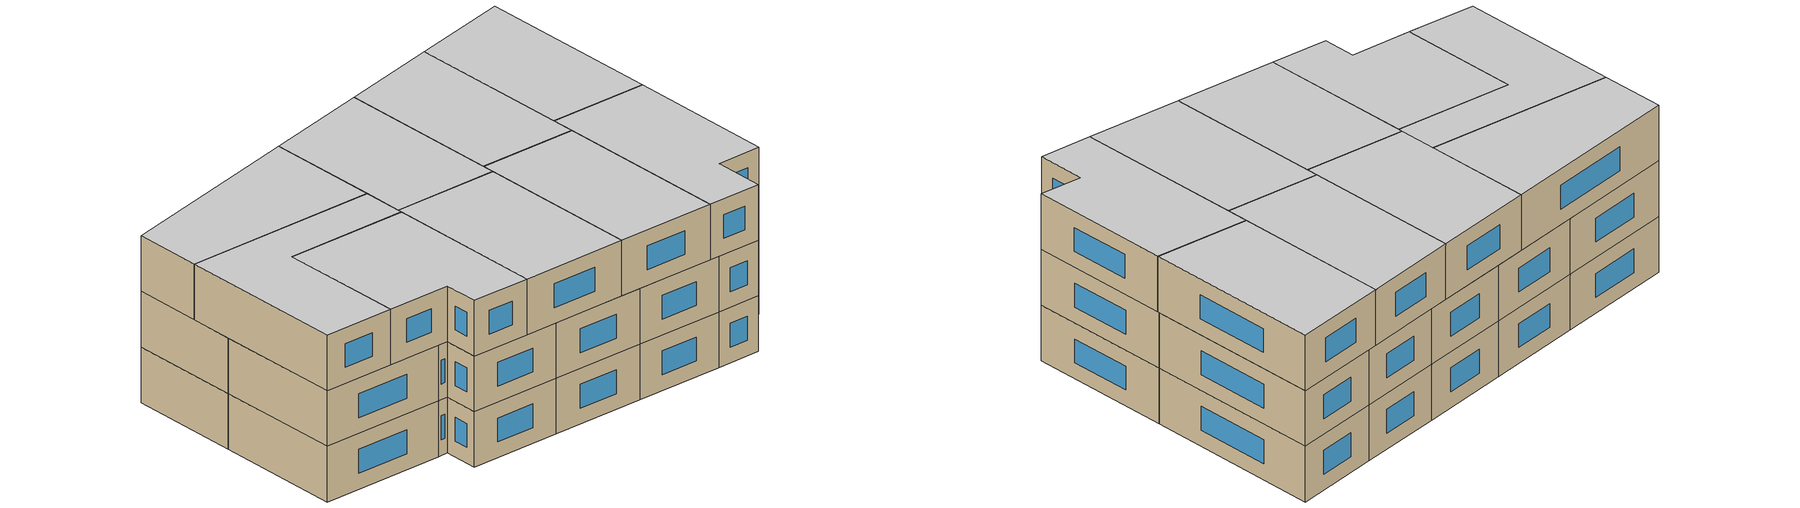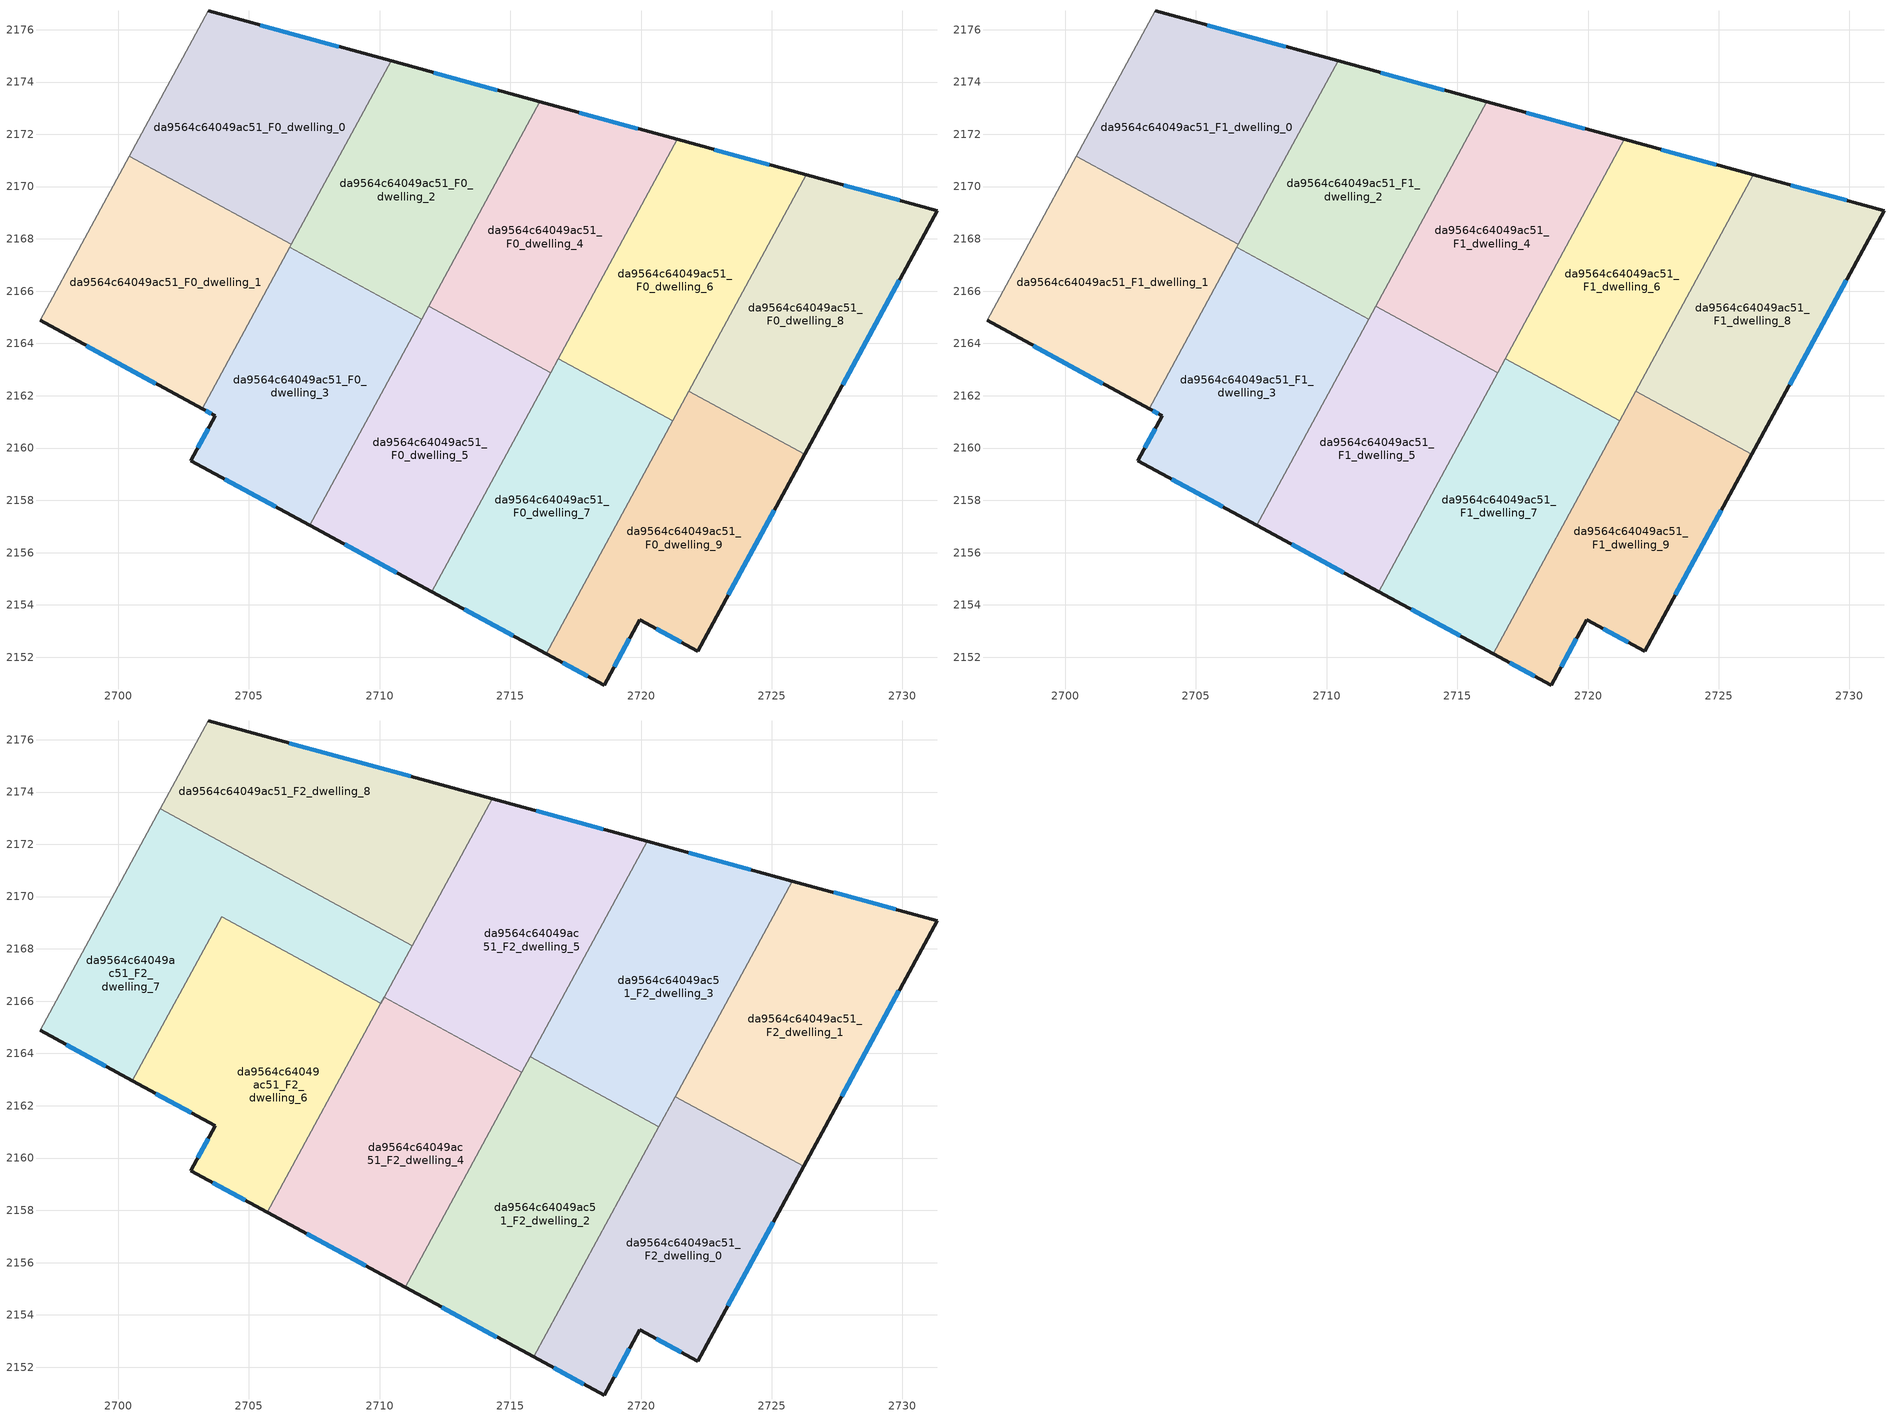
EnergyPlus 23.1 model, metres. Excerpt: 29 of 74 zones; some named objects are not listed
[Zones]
da9564c64049ac51_F0_dwelling_0
 floor ground (EU_floor_Construction): 2710.44,2174.81 2706.63,2167.79 2700.42,2171.16 2703.45,2176.72 z0
 wall outside (EU_wall_Construction): 2710.44,2174.81 2703.45,2176.72 z0:3
 wall to da9564c64049ac51_F0_dwelling_1 (EU_wall_Construction): 2700.42,2171.16 2706.63,2167.79 z0:3
 wall adiabatic (EU_wall_Construction): 2703.45,2176.72 2700.42,2171.16 z0:3
 wall to da9564c64049ac51_F0_dwelling_2 (EU_wall_Construction): 2706.63,2167.79 2710.44,2174.81 z0:3
 window (EU_Window_Construction): 2708.44,2175.35 2705.44,2176.18 z0.86:2.14
da9564c64049ac51_F0_dwelling_1
 floor ground (EU_floor_Construction): 2706.63,2167.79 2703.21,2161.5 2697.01,2164.88 2700.42,2171.16 z0
 wall outside (EU_wall_Construction): 2697.01,2164.88 2703.21,2161.5 z0:3
 wall adiabatic (EU_wall_Construction): 2700.42,2171.16 2697.01,2164.88 z0:3
 wall to da9564c64049ac51_F0_dwelling_3 (EU_wall_Construction): 2703.21,2161.5 2706.56,2167.68 z0:3
 wall to da9564c64049ac51_F0_dwelling_2 (EU_wall_Construction): 2706.57,2167.68 2706.63,2167.79 z0:3
 window (EU_Window_Construction): 2698.78,2163.91 2701.44,2162.47 z0.86:2.14
da9564c64049ac51_F0_dwelling_2
 floor ground (EU_floor_Construction): 2716.13,2173.24 2711.62,2164.93 2706.57,2167.68 2710.44,2174.81 z0
 wall outside (EU_wall_Construction): 2716.13,2173.24 2710.44,2174.81 z0:3
 wall to da9564c64049ac51_F0_dwelling_3 (EU_wall_Construction): 2706.57,2167.68 2711.62,2164.93 z0:3
 wall to da9564c64049ac51_F0_dwelling_4 (EU_wall_Construction): 2711.88,2165.42 2716.13,2173.24 z0:3
 wall to da9564c64049ac51_F0_dwelling_5 (EU_wall_Construction): 2711.62,2164.93 2711.88,2165.42 z0:3
 window (EU_Window_Construction): 2714.5,2173.69 2712.06,2174.36 z0.86:2.14
da9564c64049ac51_F0_dwelling_3
 floor ground (EU_floor_Construction): 2711.62,2164.93 2707.33,2157.04 2702.77,2159.52 2703.71,2161.24 2703.21,2161.5 2706.57,2167.68 z0
 wall outside (EU_wall_Construction): 2703.21,2161.5 2703.71,2161.24 2702.77,2159.52 2707.33,2157.04 z0:3
 wall to da9564c64049ac51_F0_dwelling_5 (EU_wall_Construction): 2707.33,2157.04 2711.62,2164.93 z0:3
 window (EU_Window_Construction): 2704.08,2158.81 2706.03,2157.75 / 2703.44,2160.74 2703.04,2160.01 / 2703.35,2161.43 2703.56,2161.31 z0.86:2.14
da9564c64049ac51_F0_dwelling_4
 floor ground (EU_floor_Construction): 2721.38,2171.8 2716.54,2162.88 2711.88,2165.42 2716.13,2173.24 z0
 wall outside (EU_wall_Construction): 2721.38,2171.8 2716.13,2173.24 z0:3
 wall to da9564c64049ac51_F0_dwelling_5 (EU_wall_Construction): 2711.88,2165.42 2716.54,2162.88 z0:3
 wall to da9564c64049ac51_F0_dwelling_6 (EU_wall_Construction): 2716.82,2163.41 2721.38,2171.8 z0:3
 wall to da9564c64049ac51_F0_dwelling_7 (EU_wall_Construction): 2716.54,2162.89 2716.82,2163.41 z0:3
 window (EU_Window_Construction): 2719.88,2172.22 2717.63,2172.83 z0.86:2.14
da9564c64049ac51_F0_dwelling_5
 floor ground (EU_floor_Construction): 2716.54,2162.88 2711.99,2154.51 2707.33,2157.04 2711.88,2165.42 z0
 wall outside (EU_wall_Construction): 2707.33,2157.04 2711.99,2154.51 z0:3
 wall to da9564c64049ac51_F0_dwelling_7 (EU_wall_Construction): 2711.99,2154.51 2716.54,2162.88 z0:3
 window (EU_Window_Construction): 2708.66,2156.32 2710.66,2155.23 z0.86:2.14
da9564c64049ac51_F0_dwelling_6
 floor ground (EU_floor_Construction): 2726.32,2170.45 2721.21,2161.03 2716.82,2163.41 2721.38,2171.8 z0
 wall outside (EU_wall_Construction): 2726.32,2170.45 2721.38,2171.8 z0:3
 wall to da9564c64049ac51_F0_dwelling_7 (EU_wall_Construction): 2716.82,2163.41 2721.21,2161.03 z0:3
 wall to da9564c64049ac51_F0_dwelling_8 (EU_wall_Construction): 2721.83,2162.18 2726.32,2170.45 z0:3
 wall to da9564c64049ac51_F0_dwelling_9 (EU_wall_Construction): 2721.21,2161.03 2721.83,2162.18 z0:3
 window (EU_Window_Construction): 2724.91,2170.84 2722.79,2171.42 z0.86:2.14
da9564c64049ac51_F0_dwelling_7
 floor ground (EU_floor_Construction): 2721.21,2161.03 2716.37,2152.13 2711.99,2154.51 2716.82,2163.41 z0
 wall outside (EU_wall_Construction): 2711.99,2154.51 2716.37,2152.13 z0:3
 wall to da9564c64049ac51_F0_dwelling_9 (EU_wall_Construction): 2716.37,2152.13 2721.21,2161.03 z0:3
 window (EU_Window_Construction): 2713.24,2153.83 2715.12,2152.81 z0.86:2.14
da9564c64049ac51_F0_dwelling_8
 floor ground (EU_floor_Construction): 2731.32,2169.08 2726.26,2159.77 2721.83,2162.18 2726.32,2170.45 z0
 wall outside (EU_wall_Construction): 2726.26,2159.77 2731.32,2169.08 2726.32,2170.45 z0:3
 wall to da9564c64049ac51_F0_dwelling_9 (EU_wall_Construction): 2721.83,2162.18 2726.26,2159.77 z0:3
 window (EU_Window_Construction): 2729.89,2169.47 2727.75,2170.06 / 2727.71,2162.43 2729.87,2166.42 z0.86:2.14
da9564c64049ac51_F0_dwelling_9
 floor ground (EU_floor_Construction): 2726.26,2159.77 2722.17,2152.23 2719.95,2153.42 2718.59,2150.93 2716.37,2152.13 2721.83,2162.18 z0
 wall outside (EU_wall_Construction): 2716.37,2152.13 2718.59,2150.93 2719.95,2153.42 2722.17,2152.23 2726.26,2159.77 z0:3
 window (EU_Window_Construction): 2723.34,2154.38 2725.09,2157.61 / 2720.58,2153.08 2721.53,2152.57 / 2718.97,2151.64 2719.56,2152.71 / 2717,2151.79 2717.95,2151.27 z0.86:2.14
da9564c64049ac51_F1_dwelling_0
 floor to da9564c64049ac51_F0_dwelling_0 (EU_floor_Construction): 2710.44,2174.81 2706.63,2167.79 2700.42,2171.16 2703.45,2176.72 z3
 wall outside (EU_wall_Construction): 2710.44,2174.81 2703.45,2176.72 z3:6
 wall to da9564c64049ac51_F1_dwelling_1 (EU_wall_Construction): 2700.42,2171.16 2706.63,2167.79 z3:6
 wall adiabatic (EU_wall_Construction): 2703.45,2176.72 2700.42,2171.16 z3:6
 wall to da9564c64049ac51_F1_dwelling_2 (EU_wall_Construction): 2706.63,2167.79 2710.44,2174.81 z3:6
 window (EU_Window_Construction): 2708.44,2175.35 2705.44,2176.18 z3.86:5.14
da9564c64049ac51_F1_dwelling_1
 floor to da9564c64049ac51_F0_dwelling_1 (EU_floor_Construction): 2706.63,2167.79 2703.21,2161.5 2697.01,2164.88 2700.42,2171.16 z3
 wall outside (EU_wall_Construction): 2697.01,2164.88 2703.21,2161.5 z3:6
 wall adiabatic (EU_wall_Construction): 2700.42,2171.16 2697.01,2164.88 z3:6
 wall to da9564c64049ac51_F1_dwelling_3 (EU_wall_Construction): 2703.21,2161.5 2706.56,2167.68 z3:6
 wall to da9564c64049ac51_F1_dwelling_2 (EU_wall_Construction): 2706.57,2167.68 2706.63,2167.79 z3:6
 window (EU_Window_Construction): 2698.78,2163.91 2701.44,2162.47 z3.86:5.14
 ceiling adiabatic (EU_roof_Construction): 2703.21,2161.5 2706.62,2167.79 2703.96,2169.24 2700.54,2162.96 z6
da9564c64049ac51_F1_dwelling_2
 floor to da9564c64049ac51_F0_dwelling_2 (EU_floor_Construction): 2716.13,2173.24 2711.62,2164.93 2706.57,2167.68 2710.44,2174.81 z3
 wall outside (EU_wall_Construction): 2716.13,2173.24 2710.44,2174.81 z3:6
 wall to da9564c64049ac51_F1_dwelling_3 (EU_wall_Construction): 2706.57,2167.68 2711.62,2164.93 z3:6
 wall to da9564c64049ac51_F1_dwelling_4 (EU_wall_Construction): 2711.88,2165.42 2716.13,2173.24 z3:6
 wall to da9564c64049ac51_F1_dwelling_5 (EU_wall_Construction): 2711.62,2164.93 2711.88,2165.42 z3:6
 window (EU_Window_Construction): 2714.5,2173.69 2712.06,2174.36 z3.86:5.14
 ceiling adiabatic (EU_roof_Construction): 2711.8,2165.26 2710.17,2166.14 2710.05,2165.92 2706.63,2167.79 2707.82,2169.98 2711.24,2168.12 2710.65,2167.03 2714.3,2173.75 2710.44,2174.81 2706.57,2167.68 2711.62,2164.93 z6
da9564c64049ac51_F1_dwelling_3
 floor to da9564c64049ac51_F0_dwelling_3 (EU_floor_Construction): 2711.62,2164.93 2707.33,2157.04 2702.77,2159.52 2703.71,2161.24 2703.21,2161.5 2706.57,2167.68 z3
 wall outside (EU_wall_Construction): 2703.21,2161.5 2703.71,2161.24 2702.77,2159.52 2707.33,2157.04 z3:6
 wall to da9564c64049ac51_F1_dwelling_5 (EU_wall_Construction): 2707.33,2157.04 2711.62,2164.93 z3:6
 window (EU_Window_Construction): 2704.08,2158.81 2706.03,2157.75 / 2703.44,2160.74 2703.04,2160.01 / 2703.35,2161.43 2703.56,2161.31 z3.86:5.14
 ceiling adiabatic (EU_roof_Construction): 2707.33,2157.04 2711.62,2164.93 2709.99,2165.81 2705.71,2157.92 z6
da9564c64049ac51_F1_dwelling_4
 floor to da9564c64049ac51_F0_dwelling_4 (EU_floor_Construction): 2721.38,2171.8 2716.54,2162.88 2711.88,2165.42 2716.13,2173.24 z3
 wall outside (EU_wall_Construction): 2721.38,2171.8 2716.13,2173.24 z3:6
 wall to da9564c64049ac51_F1_dwelling_5 (EU_wall_Construction): 2711.88,2165.42 2716.54,2162.88 z3:6
 wall to da9564c64049ac51_F1_dwelling_6 (EU_wall_Construction): 2716.82,2163.41 2721.38,2171.8 z3:6
 wall to da9564c64049ac51_F1_dwelling_7 (EU_wall_Construction): 2716.54,2162.89 2716.82,2163.41 z3:6
 window (EU_Window_Construction): 2719.88,2172.22 2717.63,2172.83 z3.86:5.14
 ceiling adiabatic (EU_roof_Construction): 2716.54,2162.88 2721.38,2171.8 2720.24,2172.12 2715.53,2163.43 z6
da9564c64049ac51_F1_dwelling_5
 floor to da9564c64049ac51_F0_dwelling_5 (EU_floor_Construction): 2716.54,2162.88 2711.99,2154.51 2707.33,2157.04 2711.88,2165.42 z3
 wall outside (EU_wall_Construction): 2707.33,2157.04 2711.99,2154.51 z3:6
 wall to da9564c64049ac51_F1_dwelling_7 (EU_wall_Construction): 2711.99,2154.51 2716.54,2162.88 z3:6
 window (EU_Window_Construction): 2708.66,2156.32 2710.66,2155.23 z3.86:5.14
da9564c64049ac51_F1_dwelling_6
 floor to da9564c64049ac51_F0_dwelling_6 (EU_floor_Construction): 2726.32,2170.45 2721.21,2161.03 2716.82,2163.41 2721.38,2171.8 z3
 wall outside (EU_wall_Construction): 2726.32,2170.45 2721.38,2171.8 z3:6
 wall to da9564c64049ac51_F1_dwelling_7 (EU_wall_Construction): 2716.82,2163.41 2721.21,2161.03 z3:6
 wall to da9564c64049ac51_F1_dwelling_8 (EU_wall_Construction): 2721.83,2162.18 2726.32,2170.45 z3:6
 wall to da9564c64049ac51_F1_dwelling_9 (EU_wall_Construction): 2721.21,2161.03 2721.83,2162.18 z3:6
 window (EU_Window_Construction): 2724.91,2170.84 2722.79,2171.42 z3.86:5.14
da9564c64049ac51_F1_dwelling_7
 floor to da9564c64049ac51_F0_dwelling_7 (EU_floor_Construction): 2721.21,2161.03 2716.37,2152.13 2711.99,2154.51 2716.82,2163.41 z3
 wall outside (EU_wall_Construction): 2711.99,2154.51 2716.37,2152.13 z3:6
 wall to da9564c64049ac51_F1_dwelling_9 (EU_wall_Construction): 2716.37,2152.13 2721.21,2161.03 z3:6
 window (EU_Window_Construction): 2713.24,2153.83 2715.12,2152.81 z3.86:5.14
da9564c64049ac51_F1_dwelling_8
 floor to da9564c64049ac51_F0_dwelling_8 (EU_floor_Construction): 2731.32,2169.08 2726.26,2159.77 2721.83,2162.18 2726.32,2170.45 z3
 wall outside (EU_wall_Construction): 2726.26,2159.77 2731.32,2169.08 2726.32,2170.45 z3:6
 wall to da9564c64049ac51_F1_dwelling_9 (EU_wall_Construction): 2721.83,2162.18 2726.26,2159.77 z3:6
 window (EU_Window_Construction): 2729.89,2169.47 2727.75,2170.06 / 2727.71,2162.43 2729.87,2166.42 z3.86:5.14
 ceiling adiabatic (EU_roof_Construction): 2726.26,2159.77 2731.32,2169.08 2726.32,2170.45 2721.83,2162.18 z6
da9564c64049ac51_F1_dwelling_9
 floor to da9564c64049ac51_F0_dwelling_9 (EU_floor_Construction): 2726.26,2159.77 2722.17,2152.23 2719.95,2153.42 2718.59,2150.93 2716.37,2152.13 2721.83,2162.18 z3
 wall outside (EU_wall_Construction): 2716.37,2152.13 2718.59,2150.93 2719.95,2153.42 2722.17,2152.23 2726.26,2159.77 z3:6
 window (EU_Window_Construction): 2723.34,2154.38 2725.09,2157.61 / 2720.58,2153.08 2721.53,2152.57 / 2718.97,2151.64 2719.56,2152.71 / 2717,2151.79 2717.95,2151.27 z3.86:5.14
da9564c64049ac51_F2_dwelling_0
 floor to da9564c64049ac51_F1_dwelling_9 (EU_floor_Construction): 2726.21,2159.68 2722.17,2152.23 2719.95,2153.42 2718.59,2150.93 2716.37,2152.13 2721.78,2162.09 z6
 floor to da9564c64049ac51_F1_dwelling_7 (EU_floor_Construction): 2721.21,2161.03 2716.37,2152.13 2715.9,2152.39 2720.73,2161.29 z6
 floor to da9564c64049ac51_F1_dwelling_6 (EU_floor_Construction): 2721.78,2162.09 2721.21,2161.03 2720.73,2161.29 2721.3,2162.35 z6
 wall outside (EU_wall_Construction): 2715.9,2152.39 2718.59,2150.93 2719.95,2153.42 2722.17,2152.23 2726.21,2159.68 z6:9
 wall to da9564c64049ac51_F2_dwelling_1 (EU_wall_Construction): 2726.21,2159.68 2721.3,2162.35 z6:9
 wall to da9564c64049ac51_F2_dwelling_2 (EU_wall_Construction): 2720.68,2161.2 2715.9,2152.39 z6:9
 wall to da9564c64049ac51_F2_dwelling_3 (EU_wall_Construction): 2721.3,2162.35 2720.68,2161.2 z6:9
 window (EU_Window_Construction): 2723.32,2154.36 2725.06,2157.55 / 2720.58,2153.08 2721.53,2152.57 / 2718.97,2151.64 2719.56,2152.71 / 2716.66,2151.97 2717.82,2151.35 z6.86:8.14
 ceiling to da9564c64049ac51_F3_dwelling_0 (EU_floor_Construction): 2722.17,2152.23 2726.21,2159.68 2721.3,2162.35 2715.9,2152.39 2718.59,2150.93 2719.95,2153.42 z9
da9564c64049ac51_F2_dwelling_1
 floor to da9564c64049ac51_F1_dwelling_9 (EU_floor_Construction): 2726.26,2159.77 2726.21,2159.68 2721.78,2162.09 2721.83,2162.18 z6
 floor to da9564c64049ac51_F1_dwelling_6 (EU_floor_Construction): 2726.32,2170.45 2721.78,2162.09 2721.3,2162.35 2725.78,2170.6 z6
 floor adiabatic (EU_floor_Construction): 2731.32,2169.08 2726.21,2159.68 2726.26,2159.77 2721.83,2162.18 2721.78,2162.09 2726.32,2170.45 z6
 wall outside (EU_wall_Construction): 2726.21,2159.68 2731.32,2169.08 2725.78,2170.6 z6:9
 wall to da9564c64049ac51_F2_dwelling_3 (EU_wall_Construction): 2725.78,2170.6 2721.3,2162.35 z6:9
 window (EU_Window_Construction): 2727.67,2162.36 2729.86,2166.39 / 2729.74,2169.51 2727.37,2170.16 z6.86:8.14
 ceiling to da9564c64049ac51_F3_dwelling_1 (EU_floor_Construction): 2726.21,2159.68 2731.32,2169.08 2725.78,2170.6 2721.3,2162.35 z9
da9564c64049ac51_F2_dwelling_2
 floor to da9564c64049ac51_F1_dwelling_7 (EU_floor_Construction): 2720.68,2161.21 2715.9,2152.39 2711.99,2154.51 2716.78,2163.33 z6
 floor to da9564c64049ac51_F1_dwelling_5 (EU_floor_Construction): 2716.54,2162.89 2711.99,2154.51 2710.98,2155.06 2715.53,2163.43 z6
 floor adiabatic (EU_floor_Construction): 2716.78,2163.33 2716.54,2162.89 2715.53,2163.43 2715.77,2163.88 z6
 wall outside (EU_wall_Construction): 2710.98,2155.06 2715.9,2152.39 z6:9
 wall to da9564c64049ac51_F2_dwelling_3 (EU_wall_Construction): 2720.68,2161.21 2715.77,2163.88 z6:9
 wall to da9564c64049ac51_F2_dwelling_4 (EU_wall_Construction): 2715.44,2163.28 2710.98,2155.06 z6:9
 wall to da9564c64049ac51_F2_dwelling_5 (EU_wall_Construction): 2715.77,2163.88 2715.44,2163.28 z6:9
 window (EU_Window_Construction): 2712.38,2154.3 2714.49,2153.15 z6.86:8.14
 ceiling to da9564c64049ac51_F3_dwelling_2 (EU_floor_Construction): 2715.9,2152.39 2720.68,2161.21 2715.77,2163.88 2710.98,2155.06 z9
da9564c64049ac51_F2_dwelling_3
 floor to da9564c64049ac51_F1_dwelling_6 (EU_floor_Construction): 2725.78,2170.6 2720.73,2161.29 2716.82,2163.41 2721.38,2171.8 z6
 floor adiabatic (EU_floor_Construction): 2721.38,2171.8 2716.82,2163.41 2716.78,2163.33 2715.77,2163.88 2720.24,2172.12 z6
 floor to da9564c64049ac51_F1_dwelling_7 (EU_floor_Construction): 2720.73,2161.29 2720.68,2161.21 2716.78,2163.33 2716.82,2163.41 z6
 wall outside (EU_wall_Construction): 2725.78,2170.6 2720.24,2172.12 z6:9
 wall to da9564c64049ac51_F2_dwelling_5 (EU_wall_Construction): 2720.24,2172.12 2715.77,2163.88 z6:9
 window (EU_Window_Construction): 2724.2,2171.03 2721.83,2171.68 z6.86:8.14
 ceiling to da9564c64049ac51_F3_dwelling_3 (EU_floor_Construction): 2720.68,2161.21 2725.78,2170.6 2720.24,2172.12 2715.77,2163.88 z9
da9564c64049ac51_F2_dwelling_4
 floor to da9564c64049ac51_F1_dwelling_5 (EU_floor_Construction): 2715.44,2163.28 2710.98,2155.06 2707.33,2157.04 2711.8,2165.26 z6
 floor adiabatic (EU_floor_Construction): 2711.8,2165.26 2707.33,2157.04 2705.71,2157.92 2710.17,2166.14 z6
 wall outside (EU_wall_Construction): 2705.71,2157.92 2710.98,2155.06 z6:9
 wall to da9564c64049ac51_F2_dwelling_5 (EU_wall_Construction): 2715.44,2163.28 2710.17,2166.14 z6:9
 wall to da9564c64049ac51_F2_dwelling_6 (EU_wall_Construction): 2710.05,2165.92 2705.71,2157.92 z6:9
 wall to da9564c64049ac51_F2_dwelling_7 (EU_wall_Construction): 2710.17,2166.14 2710.05,2165.92 z6:9
 window (EU_Window_Construction): 2707.21,2157.11 2709.47,2155.88 z6.86:8.14
 ceiling to da9564c64049ac51_F3_dwelling_4 (EU_floor_Construction): 2710.98,2155.06 2715.44,2163.28 2710.17,2166.14 2705.71,2157.92 z9
da9564c64049ac51_F2_dwelling_5
 floor to da9564c64049ac51_F1_dwelling_4 (EU_floor_Construction): 2720.24,2172.12 2715.53,2163.43 2711.88,2165.42 2716.13,2173.24 z6
 floor to da9564c64049ac51_F1_dwelling_2 (EU_floor_Construction): 2716.13,2173.24 2711.8,2165.26 2710.17,2166.14 2714.3,2173.75 z6
 floor to da9564c64049ac51_F1_dwelling_5 (EU_floor_Construction): 2715.53,2163.43 2715.44,2163.28 2711.8,2165.26 2711.88,2165.42 z6
 wall outside (EU_wall_Construction): 2720.24,2172.12 2714.3,2173.75 z6:9
 wall to da9564c64049ac51_F2_dwelling_8 (EU_wall_Construction): 2714.3,2173.75 2711.24,2168.12 z6:9
 wall to da9564c64049ac51_F2_dwelling_7 (EU_wall_Construction): 2711.24,2168.12 2710.17,2166.14 z6:9
 window (EU_Window_Construction): 2718.55,2172.58 2716,2173.28 z6.86:8.14
 ceiling to da9564c64049ac51_F3_dwelling_5 (EU_floor_Construction): 2715.44,2163.28 2720.24,2172.12 2714.3,2173.75 2710.17,2166.14 z9
da9564c64049ac51_F2_dwelling_6
 floor to da9564c64049ac51_F1_dwelling_3 (EU_floor_Construction): 2709.99,2165.81 2705.71,2157.92 2702.77,2159.52 2703.71,2161.24 2703.21,2161.5 2706.57,2167.68 z6
 floor adiabatic (EU_floor_Construction): 2710.05,2165.92 2709.99,2165.81 2706.57,2167.68 2703.21,2161.5 2700.54,2162.96 2703.96,2169.24 z6
 wall outside (EU_wall_Construction): 2700.54,2162.96 2703.71,2161.24 2702.77,2159.52 2705.71,2157.92 z6:9
 wall to da9564c64049ac51_F2_dwelling_7 (EU_wall_Construction): 2710.05,2165.92 2703.96,2169.24 2700.54,2162.96 z6:9
 window (EU_Window_Construction): 2703.44,2160.74 2703.04,2160.01 / 2701.45,2162.46 2702.8,2161.73 / 2703.61,2159.06 2704.87,2158.38 z6.86:8.14
 ceiling to da9564c64049ac51_F3_dwelling_6 (EU_floor_Construction): 2705.71,2157.92 2710.05,2165.92 2703.96,2169.24 2700.54,2162.96 2703.71,2161.24 2702.77,2159.52 z9
da9564c64049ac51_F2_dwelling_7
 floor to da9564c64049ac51_F1_dwelling_1 (EU_floor_Construction): 2703.96,2169.24 2700.54,2162.96 2697.01,2164.88 2700.43,2171.16 2706.62,2167.79 z6
 floor to da9564c64049ac51_F1_dwelling_0 (EU_floor_Construction): 2707.82,2169.98 2706.63,2167.79 2700.43,2171.16 2701.61,2173.35 z6
 floor to da9564c64049ac51_F1_dwelling_2 (EU_floor_Construction): 2711.24,2168.12 2710.05,2165.92 2706.63,2167.79 2707.82,2169.98 z6
 wall outside (EU_wall_Construction): 2697.01,2164.88 2700.54,2162.96 z6:9
 wall adiabatic (EU_wall_Construction): 2701.61,2173.35 2697.01,2164.88 z6:9
 wall to da9564c64049ac51_F2_dwelling_8 (EU_wall_Construction): 2711.24,2168.12 2701.61,2173.35 z6:9
 window (EU_Window_Construction): 2698.02,2164.33 2699.53,2163.5 z6.86:8.14
 ceiling to da9564c64049ac51_F3_dwelling_7 (EU_floor_Construction): 2710.05,2165.92 2711.24,2168.12 2701.61,2173.35 2697.01,2164.88 2700.54,2162.96 2703.96,2169.24 z9
da9564c64049ac51_F2_dwelling_8
 floor to da9564c64049ac51_F1_dwelling_0 (EU_floor_Construction): 2710.44,2174.81 2707.82,2169.98 2701.61,2173.35 2703.45,2176.72 z6
 floor adiabatic (EU_floor_Construction): 2714.3,2173.75 2711.24,2168.12 2707.82,2169.98 2710.44,2174.81 z6
 wall outside (EU_wall_Construction): 2714.3,2173.75 2703.45,2176.72 z6:9
 wall adiabatic (EU_wall_Construction): 2703.45,2176.72 2701.61,2173.35 z6:9
 window (EU_Window_Construction): 2711.2,2174.6 2706.55,2175.87 z6.86:8.14
 ceiling to da9564c64049ac51_F3_dwelling_8 (EU_floor_Construction): 2711.24,2168.12 2714.3,2173.75 2703.45,2176.72 2701.61,2173.35 z9
[Building]
EU S2 Campaign: North Axis=0; Terrain=City; Solar Distribution=FullExterior
[Site:Location]
Helsinki-Vantaa.AP: Latitude=60.317; Longitude=24.963; Time Zone=2; Elevation=54.6
[SizingPeriod:WeatherFileDays]
AnnualSizingPeriod: Begin Month=1; Begin Day of Month=1; End Month=12; End Day of Month=31; Day of Week for Start Day=Monday; Use Weather File Daylight Saving Period=No; Use Weather File Rain and Snow Indicators=No
[MATERIAL]
EU_InternalMass_Material: Roughness=MediumRough; Thickness=0.1; Conductivity=1; Density=1800; Specific Heat=900; Thermal Absorptance=0.9; Solar Absorptance=0.7; Visible Absorptance=0.7
[MATERIAL:NOMASS] Roughness=MediumRough; Thermal Absorptance=0.9; Solar Absorptance=0.7; Visible Absorptance=0.7
Name | Thermal Resistance
EU_wall_NoMass | 5.91765
EU_roof_NoMass | 11.1778
EU_floor_NoMass | 6.2875
[WINDOWMATERIAL:SIMPLEGLAZINGSYSTEM]
EU_Window_SimpleGlazing: UFactor=0.994035; Solar Heat Gain Coefficient=0.7; Visible Transmittance=0.7
[CONSTRUCTION]
EU_wall_Construction: EU_wall_NoMass
EU_roof_Construction: EU_roof_NoMass
EU_floor_Construction: EU_floor_NoMass
EU_Window_Construction: EU_Window_SimpleGlazing
EU_InternalMass_Construction: EU_InternalMass_Material
[ZONE] Type=1; Multiplier=1; Ceiling Height=autocalculate; Floor Area=autocalculate; Part of Total Floor Area=Yes
Name | Volume
da9564c64049ac51_F0_dwelling_0; da9564c64049ac51_F1_dwelling_0 | 151.527
da9564c64049ac51_F2_dwelling_0 | 168.376
da9564c64049ac51_F0_dwelling_1; da9564c64049ac51_F1_dwelling_1; da9564c64049ac51_F0_dwelling_9; da9564c64049ac51_F1_dwelling_9 | 151.536
da9564c64049ac51_F2_dwelling_1 | 168.388
da9564c64049ac51_F0_dwelling_2; da9564c64049ac51_F1_dwelling_2 | 151.521
da9564c64049ac51_F2_dwelling_2 | 168.371
da9564c64049ac51_F0_dwelling_3; da9564c64049ac51_F1_dwelling_3; da9564c64049ac51_F0_dwelling_5; da9564c64049ac51_F1_dwelling_5 | 151.54
da9564c64049ac51_F2_dwelling_3; da9564c64049ac51_F2_dwelling_4 | 168.379
da9564c64049ac51_F0_dwelling_4; da9564c64049ac51_F1_dwelling_4 | 151.539
da9564c64049ac51_F2_dwelling_5 | 168.349
da9564c64049ac51_F0_dwelling_6; da9564c64049ac51_F1_dwelling_6 | 151.534
da9564c64049ac51_F2_dwelling_6 | 168.369
da9564c64049ac51_F0_dwelling_7; da9564c64049ac51_F1_dwelling_7 | 151.522
da9564c64049ac51_F2_dwelling_7 | 168.373
da9564c64049ac51_F0_dwelling_8; da9564c64049ac51_F1_dwelling_8 | 151.533
da9564c64049ac51_F2_dwelling_8 | 168.359
[INTERNALMASS] Construction=EU_InternalMass_Construction
Name | Zone or ZoneList | Surface Area
da9564c64049ac51_F0_dwelling_0_EU_InternalMass | da9564c64049ac51_F0_dwelling_0 | 50.5091
da9564c64049ac51_F0_dwelling_1_EU_InternalMass | da9564c64049ac51_F0_dwelling_1 | 50.5122
da9564c64049ac51_F0_dwelling_2_EU_InternalMass | da9564c64049ac51_F0_dwelling_2 | 50.5069
da9564c64049ac51_F0_dwelling_3_EU_InternalMass | da9564c64049ac51_F0_dwelling_3 | 50.5136
da9564c64049ac51_F0_dwelling_4_EU_InternalMass | da9564c64049ac51_F0_dwelling_4 | 50.5126
da9564c64049ac51_F0_dwelling_5_EU_InternalMass | da9564c64049ac51_F0_dwelling_5 | 50.5133
da9564c64049ac51_F0_dwelling_6_EU_InternalMass | da9564c64049ac51_F0_dwelling_6 | 50.5115
da9564c64049ac51_F0_dwelling_7_EU_InternalMass | da9564c64049ac51_F0_dwelling_7 | 50.507
da9564c64049ac51_F0_dwelling_8_EU_InternalMass | da9564c64049ac51_F0_dwelling_8 | 50.5108
da9564c64049ac51_F0_dwelling_9_EU_InternalMass | da9564c64049ac51_F0_dwelling_9 | 50.5119
da9564c64049ac51_F1_dwelling_0_EU_InternalMass | da9564c64049ac51_F1_dwelling_0 | 50.5091
da9564c64049ac51_F1_dwelling_1_EU_InternalMass | da9564c64049ac51_F1_dwelling_1 | 50.5122
da9564c64049ac51_F1_dwelling_2_EU_InternalMass | da9564c64049ac51_F1_dwelling_2 | 50.5069
da9564c64049ac51_F1_dwelling_3_EU_InternalMass | da9564c64049ac51_F1_dwelling_3 | 50.5136
da9564c64049ac51_F1_dwelling_4_EU_InternalMass | da9564c64049ac51_F1_dwelling_4 | 50.5126
da9564c64049ac51_F1_dwelling_5_EU_InternalMass | da9564c64049ac51_F1_dwelling_5 | 50.5133
da9564c64049ac51_F1_dwelling_6_EU_InternalMass | da9564c64049ac51_F1_dwelling_6 | 50.5115
da9564c64049ac51_F1_dwelling_7_EU_InternalMass | da9564c64049ac51_F1_dwelling_7 | 50.507
da9564c64049ac51_F1_dwelling_8_EU_InternalMass | da9564c64049ac51_F1_dwelling_8 | 50.5108
da9564c64049ac51_F1_dwelling_9_EU_InternalMass | da9564c64049ac51_F1_dwelling_9 | 50.5119
da9564c64049ac51_F2_dwelling_0_EU_InternalMass | da9564c64049ac51_F2_dwelling_0 | 56.1253
da9564c64049ac51_F2_dwelling_1_EU_InternalMass | da9564c64049ac51_F2_dwelling_1 | 56.1305
da9564c64049ac51_F2_dwelling_2_EU_InternalMass | da9564c64049ac51_F2_dwelling_2 | 56.124
da9564c64049ac51_F2_dwelling_3_EU_InternalMass | da9564c64049ac51_F2_dwelling_3 | 56.1247
da9564c64049ac51_F2_dwelling_4_EU_InternalMass | da9564c64049ac51_F2_dwelling_4 | 56.1266
da9564c64049ac51_F2_dwelling_5_EU_InternalMass | da9564c64049ac51_F2_dwelling_5 | 56.1179
da9564c64049ac51_F2_dwelling_6_EU_InternalMass | da9564c64049ac51_F2_dwelling_6 | 56.1232
da9564c64049ac51_F2_dwelling_7_EU_InternalMass | da9564c64049ac51_F2_dwelling_7 | 56.1242
da9564c64049ac51_F2_dwelling_8_EU_InternalMass | da9564c64049ac51_F2_dwelling_8 | 56.1204
[OTHEREQUIPMENT] Fuel Type=Electricity; Design Level Calculation Method=Watts/Area; Power per Zone Floor Area=1; Fraction Latent=0; Fraction Radiant=0; Fraction Lost=0; Carbon Dioxide Generation Rate=0; EndUse Subcategory=EU_Step8_InternalGains
Name | Zone or ZoneList or Space or SpaceList | Schedule
EU_Step8_InternalGain_da9564c64049ac51_F0_dwelling_0_f000 | da9564c64049ac51_F0_dwelling_0 | EU_Step8_GainSchedule_da9564c64049ac51_F0_dwelling_0_f000
EU_Step8_InternalGain_da9564c64049ac51_F0_dwelling_1_f000 | da9564c64049ac51_F0_dwelling_1 | EU_Step8_GainSchedule_da9564c64049ac51_F0_dwelling_1_f000
EU_Step8_InternalGain_da9564c64049ac51_F0_dwelling_2_f000 | da9564c64049ac51_F0_dwelling_2 | EU_Step8_GainSchedule_da9564c64049ac51_F0_dwelling_2_f000
EU_Step8_InternalGain_da9564c64049ac51_F0_dwelling_3_f000 | da9564c64049ac51_F0_dwelling_3 | EU_Step8_GainSchedule_da9564c64049ac51_F0_dwelling_3_f000
EU_Step8_InternalGain_da9564c64049ac51_F0_dwelling_4_f000 | da9564c64049ac51_F0_dwelling_4 | EU_Step8_GainSchedule_da9564c64049ac51_F0_dwelling_4_f000
EU_Step8_InternalGain_da9564c64049ac51_F0_dwelling_5_f000 | da9564c64049ac51_F0_dwelling_5 | EU_Step8_GainSchedule_da9564c64049ac51_F0_dwelling_5_f000
EU_Step8_InternalGain_da9564c64049ac51_F0_dwelling_6_f000 | da9564c64049ac51_F0_dwelling_6 | EU_Step8_GainSchedule_da9564c64049ac51_F0_dwelling_6_f000
EU_Step8_InternalGain_da9564c64049ac51_F0_dwelling_7_f000 | da9564c64049ac51_F0_dwelling_7 | EU_Step8_GainSchedule_da9564c64049ac51_F0_dwelling_7_f000
EU_Step8_InternalGain_da9564c64049ac51_F0_dwelling_8_f000 | da9564c64049ac51_F0_dwelling_8 | EU_Step8_GainSchedule_da9564c64049ac51_F0_dwelling_8_f000
EU_Step8_InternalGain_da9564c64049ac51_F0_dwelling_9_f000 | da9564c64049ac51_F0_dwelling_9 | EU_Step8_GainSchedule_da9564c64049ac51_F0_dwelling_9_f000
EU_Step8_InternalGain_da9564c64049ac51_F1_dwelling_0_f000 | da9564c64049ac51_F1_dwelling_0 | EU_Step8_GainSchedule_da9564c64049ac51_F1_dwelling_0_f000
EU_Step8_InternalGain_da9564c64049ac51_F1_dwelling_1_f000 | da9564c64049ac51_F1_dwelling_1 | EU_Step8_GainSchedule_da9564c64049ac51_F1_dwelling_1_f000
EU_Step8_InternalGain_da9564c64049ac51_F1_dwelling_2_f000 | da9564c64049ac51_F1_dwelling_2 | EU_Step8_GainSchedule_da9564c64049ac51_F1_dwelling_2_f000
EU_Step8_InternalGain_da9564c64049ac51_F1_dwelling_3_f000 | da9564c64049ac51_F1_dwelling_3 | EU_Step8_GainSchedule_da9564c64049ac51_F1_dwelling_3_f000
EU_Step8_InternalGain_da9564c64049ac51_F1_dwelling_4_f000 | da9564c64049ac51_F1_dwelling_4 | EU_Step8_GainSchedule_da9564c64049ac51_F1_dwelling_4_f000
EU_Step8_InternalGain_da9564c64049ac51_F1_dwelling_5_f000 | da9564c64049ac51_F1_dwelling_5 | EU_Step8_GainSchedule_da9564c64049ac51_F1_dwelling_5_f000
EU_Step8_InternalGain_da9564c64049ac51_F1_dwelling_6_f000 | da9564c64049ac51_F1_dwelling_6 | EU_Step8_GainSchedule_da9564c64049ac51_F1_dwelling_6_f000
EU_Step8_InternalGain_da9564c64049ac51_F1_dwelling_7_f000 | da9564c64049ac51_F1_dwelling_7 | EU_Step8_GainSchedule_da9564c64049ac51_F1_dwelling_7_f000
EU_Step8_InternalGain_da9564c64049ac51_F1_dwelling_8_f000 | da9564c64049ac51_F1_dwelling_8 | EU_Step8_GainSchedule_da9564c64049ac51_F1_dwelling_8_f000
EU_Step8_InternalGain_da9564c64049ac51_F1_dwelling_9_f000 | da9564c64049ac51_F1_dwelling_9 | EU_Step8_GainSchedule_da9564c64049ac51_F1_dwelling_9_f000
EU_Step8_InternalGain_da9564c64049ac51_F2_dwelling_0_f000 | da9564c64049ac51_F2_dwelling_0 | EU_Step8_GainSchedule_da9564c64049ac51_F2_dwelling_0_f000
EU_Step8_InternalGain_da9564c64049ac51_F2_dwelling_1_f000 | da9564c64049ac51_F2_dwelling_1 | EU_Step8_GainSchedule_da9564c64049ac51_F2_dwelling_1_f000
EU_Step8_InternalGain_da9564c64049ac51_F2_dwelling_2_f000 | da9564c64049ac51_F2_dwelling_2 | EU_Step8_GainSchedule_da9564c64049ac51_F2_dwelling_2_f000
EU_Step8_InternalGain_da9564c64049ac51_F2_dwelling_3_f000 | da9564c64049ac51_F2_dwelling_3 | EU_Step8_GainSchedule_da9564c64049ac51_F2_dwelling_3_f000
EU_Step8_InternalGain_da9564c64049ac51_F2_dwelling_4_f000 | da9564c64049ac51_F2_dwelling_4 | EU_Step8_GainSchedule_da9564c64049ac51_F2_dwelling_4_f000
EU_Step8_InternalGain_da9564c64049ac51_F2_dwelling_5_f000 | da9564c64049ac51_F2_dwelling_5 | EU_Step8_GainSchedule_da9564c64049ac51_F2_dwelling_5_f000
EU_Step8_InternalGain_da9564c64049ac51_F2_dwelling_6_f000 | da9564c64049ac51_F2_dwelling_6 | EU_Step8_GainSchedule_da9564c64049ac51_F2_dwelling_6_f000
EU_Step8_InternalGain_da9564c64049ac51_F2_dwelling_7_f000 | da9564c64049ac51_F2_dwelling_7 | EU_Step8_GainSchedule_da9564c64049ac51_F2_dwelling_7_f000
EU_Step8_InternalGain_da9564c64049ac51_F2_dwelling_8_f000 | da9564c64049ac51_F2_dwelling_8 | EU_Step8_GainSchedule_da9564c64049ac51_F2_dwelling_8_f000
[ZONEVENTILATION:DESIGNFLOWRATE] Schedule=EU_AlwaysOn; Design Flow Rate Calculation Method=AirChanges/Hour; Air Changes per Hour=0.596421; Ventilation Type=Natural; Fan Pressure Rise=0; Fan Total Efficiency=1; Constant Term Coefficient=1; Temperature Term Coefficient=0; Velocity Term Coefficient=0; Velocity Squared Term Coefficient=0; Minimum Indoor Temperature=-100; Maximum Indoor Temperature=100; Delta Temperature=-100; Minimum Outdoor Temperature=-100; Maximum Outdoor Temperature=100; Maximum Wind Speed=40
Name | Zone or ZoneList or Space or SpaceList
EU_ConstantAir_da9564c64049ac51_F0_dwelling_0 | da9564c64049ac51_F0_dwelling_0
EU_ConstantAir_da9564c64049ac51_F0_dwelling_1 | da9564c64049ac51_F0_dwelling_1
EU_ConstantAir_da9564c64049ac51_F0_dwelling_2 | da9564c64049ac51_F0_dwelling_2
EU_ConstantAir_da9564c64049ac51_F0_dwelling_3 | da9564c64049ac51_F0_dwelling_3
EU_ConstantAir_da9564c64049ac51_F0_dwelling_4 | da9564c64049ac51_F0_dwelling_4
EU_ConstantAir_da9564c64049ac51_F0_dwelling_5 | da9564c64049ac51_F0_dwelling_5
EU_ConstantAir_da9564c64049ac51_F0_dwelling_6 | da9564c64049ac51_F0_dwelling_6
EU_ConstantAir_da9564c64049ac51_F0_dwelling_7 | da9564c64049ac51_F0_dwelling_7
EU_ConstantAir_da9564c64049ac51_F0_dwelling_8 | da9564c64049ac51_F0_dwelling_8
EU_ConstantAir_da9564c64049ac51_F0_dwelling_9 | da9564c64049ac51_F0_dwelling_9
EU_ConstantAir_da9564c64049ac51_F1_dwelling_0 | da9564c64049ac51_F1_dwelling_0
EU_ConstantAir_da9564c64049ac51_F1_dwelling_1 | da9564c64049ac51_F1_dwelling_1
EU_ConstantAir_da9564c64049ac51_F1_dwelling_2 | da9564c64049ac51_F1_dwelling_2
EU_ConstantAir_da9564c64049ac51_F1_dwelling_3 | da9564c64049ac51_F1_dwelling_3
EU_ConstantAir_da9564c64049ac51_F1_dwelling_4 | da9564c64049ac51_F1_dwelling_4
EU_ConstantAir_da9564c64049ac51_F1_dwelling_5 | da9564c64049ac51_F1_dwelling_5
EU_ConstantAir_da9564c64049ac51_F1_dwelling_6 | da9564c64049ac51_F1_dwelling_6
EU_ConstantAir_da9564c64049ac51_F1_dwelling_7 | da9564c64049ac51_F1_dwelling_7
EU_ConstantAir_da9564c64049ac51_F1_dwelling_8 | da9564c64049ac51_F1_dwelling_8
EU_ConstantAir_da9564c64049ac51_F1_dwelling_9 | da9564c64049ac51_F1_dwelling_9
EU_ConstantAir_da9564c64049ac51_F2_dwelling_0 | da9564c64049ac51_F2_dwelling_0
EU_ConstantAir_da9564c64049ac51_F2_dwelling_1 | da9564c64049ac51_F2_dwelling_1
EU_ConstantAir_da9564c64049ac51_F2_dwelling_2 | da9564c64049ac51_F2_dwelling_2
EU_ConstantAir_da9564c64049ac51_F2_dwelling_3 | da9564c64049ac51_F2_dwelling_3
EU_ConstantAir_da9564c64049ac51_F2_dwelling_4 | da9564c64049ac51_F2_dwelling_4
EU_ConstantAir_da9564c64049ac51_F2_dwelling_5 | da9564c64049ac51_F2_dwelling_5
EU_ConstantAir_da9564c64049ac51_F2_dwelling_6 | da9564c64049ac51_F2_dwelling_6
EU_ConstantAir_da9564c64049ac51_F2_dwelling_7 | da9564c64049ac51_F2_dwelling_7
EU_ConstantAir_da9564c64049ac51_F2_dwelling_8 | da9564c64049ac51_F2_dwelling_8
[HVACTEMPLATE:THERMOSTAT] Constant Heating Setpoint=20; Constant Cooling Setpoint=50
EU_HeatOnly_da9564c64049ac51_F0_dwelling_0; EU_HeatOnly_da9564c64049ac51_F0_dwelling_1; EU_HeatOnly_da9564c64049ac51_F0_dwelling_2; EU_HeatOnly_da9564c64049ac51_F0_dwelling_3; EU_HeatOnly_da9564c64049ac51_F0_dwelling_4; EU_HeatOnly_da9564c64049ac51_F0_dwelling_5; EU_HeatOnly_da9564c64049ac51_F0_dwelling_6; EU_HeatOnly_da9564c64049ac51_F0_dwelling_7; EU_HeatOnly_da9564c64049ac51_F0_dwelling_8; EU_HeatOnly_da9564c64049ac51_F0_dwelling_9; EU_HeatOnly_da9564c64049ac51_F1_dwelling_0; EU_HeatOnly_da9564c64049ac51_F1_dwelling_1
[HVACTEMPLATE:ZONE:IDEALLOADSAIRSYSTEM] System Availability Schedule=EU_AlwaysOn; Maximum Heating Supply Air Temperature=50; Minimum Cooling Supply Air Temperature=13; Maximum Heating Supply Air Humidity Ratio=0.0156; Minimum Cooling Supply Air Humidity Ratio=0.0077; Heating Limit=NoLimit; Cooling Limit=NoLimit; Heating Availability Schedule=EU_AlwaysOn; Cooling Availability Schedule=EU_CoolingOff; Dehumidification Control Type=ConstantSensibleHeatRatio; Cooling Sensible Heat Ratio=0.7; Dehumidification Setpoint=60; Humidification Control Type=None; Humidification Setpoint=30; Outdoor Air Method=None; Outdoor Air Flow Rate per Person=0.00944; Outdoor Air Flow Rate per Zone Floor Area=0; Outdoor Air Flow Rate per Zone=0; Demand Controlled Ventilation Type=None; Outdoor Air Economizer Type=NoEconomizer; Heat Recovery Type=None; Sensible Heat Recovery Effectiveness=0.7; Latent Heat Recovery Effectiveness=0.65
Name | Template Thermostat
da9564c64049ac51_F0_dwelling_0 | EU_HeatOnly_da9564c64049ac51_F0_dwelling_0
da9564c64049ac51_F0_dwelling_1 | EU_HeatOnly_da9564c64049ac51_F0_dwelling_1
da9564c64049ac51_F0_dwelling_2 | EU_HeatOnly_da9564c64049ac51_F0_dwelling_2
da9564c64049ac51_F0_dwelling_3 | EU_HeatOnly_da9564c64049ac51_F0_dwelling_3
da9564c64049ac51_F0_dwelling_4 | EU_HeatOnly_da9564c64049ac51_F0_dwelling_4
da9564c64049ac51_F0_dwelling_5 | EU_HeatOnly_da9564c64049ac51_F0_dwelling_5
da9564c64049ac51_F0_dwelling_6 | EU_HeatOnly_da9564c64049ac51_F0_dwelling_6
da9564c64049ac51_F0_dwelling_7 | EU_HeatOnly_da9564c64049ac51_F0_dwelling_7
da9564c64049ac51_F0_dwelling_8 | EU_HeatOnly_da9564c64049ac51_F0_dwelling_8
da9564c64049ac51_F0_dwelling_9 | EU_HeatOnly_da9564c64049ac51_F0_dwelling_9
da9564c64049ac51_F1_dwelling_0 | EU_HeatOnly_da9564c64049ac51_F1_dwelling_0
da9564c64049ac51_F1_dwelling_1 | EU_HeatOnly_da9564c64049ac51_F1_dwelling_1
da9564c64049ac51_F1_dwelling_2 | EU_HeatOnly_da9564c64049ac51_F1_dwelling_2
da9564c64049ac51_F1_dwelling_3 | EU_HeatOnly_da9564c64049ac51_F1_dwelling_3
da9564c64049ac51_F1_dwelling_4 | EU_HeatOnly_da9564c64049ac51_F1_dwelling_4
da9564c64049ac51_F1_dwelling_5 | EU_HeatOnly_da9564c64049ac51_F1_dwelling_5
da9564c64049ac51_F1_dwelling_6 | EU_HeatOnly_da9564c64049ac51_F1_dwelling_6
da9564c64049ac51_F1_dwelling_7 | EU_HeatOnly_da9564c64049ac51_F1_dwelling_7
da9564c64049ac51_F1_dwelling_8 | EU_HeatOnly_da9564c64049ac51_F1_dwelling_8
da9564c64049ac51_F1_dwelling_9 | EU_HeatOnly_da9564c64049ac51_F1_dwelling_9
da9564c64049ac51_F2_dwelling_0 | EU_HeatOnly_da9564c64049ac51_F2_dwelling_0
da9564c64049ac51_F2_dwelling_1 | EU_HeatOnly_da9564c64049ac51_F2_dwelling_1
da9564c64049ac51_F2_dwelling_2 | EU_HeatOnly_da9564c64049ac51_F2_dwelling_2
da9564c64049ac51_F2_dwelling_3 | EU_HeatOnly_da9564c64049ac51_F2_dwelling_3
da9564c64049ac51_F2_dwelling_4 | EU_HeatOnly_da9564c64049ac51_F2_dwelling_4
da9564c64049ac51_F2_dwelling_5 | EU_HeatOnly_da9564c64049ac51_F2_dwelling_5
da9564c64049ac51_F2_dwelling_6 | EU_HeatOnly_da9564c64049ac51_F2_dwelling_6
da9564c64049ac51_F2_dwelling_7 | EU_HeatOnly_da9564c64049ac51_F2_dwelling_7
da9564c64049ac51_F2_dwelling_8 | EU_HeatOnly_da9564c64049ac51_F2_dwelling_8
[SIZING:ZONE] Zone Cooling Design Supply Air Temperature Input Method=SupplyAirTemperature; Zone Cooling Design Supply Air Temperature=13; Zone Heating Design Supply Air Temperature Input Method=SupplyAirTemperature; Zone Heating Design Supply Air Temperature=50; Zone Cooling Design Supply Air Humidity Ratio=0.008; Zone Heating Design Supply Air Humidity Ratio=0.008; Cooling Design Air Flow Method=DesignDay; Cooling Design Air Flow Rate=0; Cooling Minimum Air Flow per Zone Floor Area=0.000762; Cooling Minimum Air Flow=0; Cooling Minimum Air Flow Fraction=0.2; Heating Design Air Flow Method=DesignDay; Heating Design Air Flow Rate=0; Heating Maximum Air Flow per Zone Floor Area=0.002032; Heating Maximum Air Flow=0.141576; Heating Maximum Air Flow Fraction=0.3; Account for Dedicated Outdoor Air System=No; Dedicated Outdoor Air System Control Strategy=NeutralSupplyAir; Dedicated Outdoor Air Low Setpoint Temperature for Design=autosize; Dedicated Outdoor Air High Setpoint Temperature for Design=autosize; Zone Load Sizing Method=Sensible Load Only No Latent Load; Zone Latent Cooling Design Supply Air Humidity Ratio Input Method=HumidityRatioDifference; Zone Cooling Design Supply Air Humidity Ratio Difference=0.005; Zone Latent Heating Design Supply Air Humidity Ratio Input Method=HumidityRatioDifference; Zone Humidification Design Supply Air Humidity Ratio Difference=0.005
da9564c64049ac51_F0_dwelling_0; da9564c64049ac51_F0_dwelling_1; da9564c64049ac51_F0_dwelling_2; da9564c64049ac51_F0_dwelling_3; da9564c64049ac51_F0_dwelling_4; da9564c64049ac51_F0_dwelling_5; da9564c64049ac51_F0_dwelling_6; da9564c64049ac51_F0_dwelling_7; da9564c64049ac51_F0_dwelling_8; da9564c64049ac51_F0_dwelling_9; da9564c64049ac51_F1_dwelling_0; da9564c64049ac51_F1_dwelling_1; da9564c64049ac51_F1_dwelling_2; da9564c64049ac51_F1_dwelling_3; da9564c64049ac51_F1_dwelling_4; da9564c64049ac51_F1_dwelling_5; da9564c64049ac51_F1_dwelling_6; da9564c64049ac51_F1_dwelling_7; da9564c64049ac51_F1_dwelling_8; da9564c64049ac51_F1_dwelling_9; da9564c64049ac51_F2_dwelling_0; da9564c64049ac51_F2_dwelling_1; da9564c64049ac51_F2_dwelling_2; da9564c64049ac51_F2_dwelling_3; da9564c64049ac51_F2_dwelling_4; da9564c64049ac51_F2_dwelling_5; da9564c64049ac51_F2_dwelling_6; da9564c64049ac51_F2_dwelling_7; da9564c64049ac51_F2_dwelling_8
[SCHEDULE:CONSTANT]
Name | Hourly Value
EU_AlwaysOn | 1
EU_CoolingOff | 0
[SCHEDULE:FILE] Column Number=1; Rows to Skip at Top=0; Number of Hours of Data=8760; Column Separator=Comma; Interpolate to Timestep=No; Minutes per Item=60; Adjust Schedule for Daylight Savings=Yes
Name | File
EU_Step8_GainSchedule_da9564c64049ac51_F0_dwelling_0_f000 | ../../schedules/da9564c64049ac51/da9564c64049ac51_F0_dwelling_0_f000_gain.csv
EU_Step8_GainSchedule_da9564c64049ac51_F0_dwelling_1_f000 | ../../schedules/da9564c64049ac51/da9564c64049ac51_F0_dwelling_1_f000_gain.csv
EU_Step8_GainSchedule_da9564c64049ac51_F0_dwelling_2_f000 | ../../schedules/da9564c64049ac51/da9564c64049ac51_F0_dwelling_2_f000_gain.csv
EU_Step8_GainSchedule_da9564c64049ac51_F0_dwelling_3_f000 | ../../schedules/da9564c64049ac51/da9564c64049ac51_F0_dwelling_3_f000_gain.csv
EU_Step8_GainSchedule_da9564c64049ac51_F0_dwelling_4_f000 | ../../schedules/da9564c64049ac51/da9564c64049ac51_F0_dwelling_4_f000_gain.csv
EU_Step8_GainSchedule_da9564c64049ac51_F0_dwelling_5_f000 | ../../schedules/da9564c64049ac51/da9564c64049ac51_F0_dwelling_5_f000_gain.csv
EU_Step8_GainSchedule_da9564c64049ac51_F0_dwelling_6_f000 | ../../schedules/da9564c64049ac51/da9564c64049ac51_F0_dwelling_6_f000_gain.csv
EU_Step8_GainSchedule_da9564c64049ac51_F0_dwelling_7_f000 | ../../schedules/da9564c64049ac51/da9564c64049ac51_F0_dwelling_7_f000_gain.csv
EU_Step8_GainSchedule_da9564c64049ac51_F0_dwelling_8_f000 | ../../schedules/da9564c64049ac51/da9564c64049ac51_F0_dwelling_8_f000_gain.csv
EU_Step8_GainSchedule_da9564c64049ac51_F0_dwelling_9_f000 | ../../schedules/da9564c64049ac51/da9564c64049ac51_F0_dwelling_9_f000_gain.csv
EU_Step8_GainSchedule_da9564c64049ac51_F1_dwelling_0_f000 | ../../schedules/da9564c64049ac51/da9564c64049ac51_F1_dwelling_0_f000_gain.csv
EU_Step8_GainSchedule_da9564c64049ac51_F1_dwelling_1_f000 | ../../schedules/da9564c64049ac51/da9564c64049ac51_F1_dwelling_1_f000_gain.csv
EU_Step8_GainSchedule_da9564c64049ac51_F1_dwelling_2_f000 | ../../schedules/da9564c64049ac51/da9564c64049ac51_F1_dwelling_2_f000_gain.csv
EU_Step8_GainSchedule_da9564c64049ac51_F1_dwelling_3_f000 | ../../schedules/da9564c64049ac51/da9564c64049ac51_F1_dwelling_3_f000_gain.csv
EU_Step8_GainSchedule_da9564c64049ac51_F1_dwelling_4_f000 | ../../schedules/da9564c64049ac51/da9564c64049ac51_F1_dwelling_4_f000_gain.csv
EU_Step8_GainSchedule_da9564c64049ac51_F1_dwelling_5_f000 | ../../schedules/da9564c64049ac51/da9564c64049ac51_F1_dwelling_5_f000_gain.csv
EU_Step8_GainSchedule_da9564c64049ac51_F1_dwelling_6_f000 | ../../schedules/da9564c64049ac51/da9564c64049ac51_F1_dwelling_6_f000_gain.csv
EU_Step8_GainSchedule_da9564c64049ac51_F1_dwelling_7_f000 | ../../schedules/da9564c64049ac51/da9564c64049ac51_F1_dwelling_7_f000_gain.csv
EU_Step8_GainSchedule_da9564c64049ac51_F1_dwelling_8_f000 | ../../schedules/da9564c64049ac51/da9564c64049ac51_F1_dwelling_8_f000_gain.csv
EU_Step8_GainSchedule_da9564c64049ac51_F1_dwelling_9_f000 | ../../schedules/da9564c64049ac51/da9564c64049ac51_F1_dwelling_9_f000_gain.csv
EU_Step8_GainSchedule_da9564c64049ac51_F2_dwelling_0_f000 | ../../schedules/da9564c64049ac51/da9564c64049ac51_F2_dwelling_0_f000_gain.csv
EU_Step8_GainSchedule_da9564c64049ac51_F2_dwelling_1_f000 | ../../schedules/da9564c64049ac51/da9564c64049ac51_F2_dwelling_1_f000_gain.csv
EU_Step8_GainSchedule_da9564c64049ac51_F2_dwelling_2_f000 | ../../schedules/da9564c64049ac51/da9564c64049ac51_F2_dwelling_2_f000_gain.csv
EU_Step8_GainSchedule_da9564c64049ac51_F2_dwelling_3_f000 | ../../schedules/da9564c64049ac51/da9564c64049ac51_F2_dwelling_3_f000_gain.csv
EU_Step8_GainSchedule_da9564c64049ac51_F2_dwelling_4_f000 | ../../schedules/da9564c64049ac51/da9564c64049ac51_F2_dwelling_4_f000_gain.csv
EU_Step8_GainSchedule_da9564c64049ac51_F2_dwelling_5_f000 | ../../schedules/da9564c64049ac51/da9564c64049ac51_F2_dwelling_5_f000_gain.csv
EU_Step8_GainSchedule_da9564c64049ac51_F2_dwelling_6_f000 | ../../schedules/da9564c64049ac51/da9564c64049ac51_F2_dwelling_6_f000_gain.csv
EU_Step8_GainSchedule_da9564c64049ac51_F2_dwelling_7_f000 | ../../schedules/da9564c64049ac51/da9564c64049ac51_F2_dwelling_7_f000_gain.csv
EU_Step8_GainSchedule_da9564c64049ac51_F2_dwelling_8_f000 | ../../schedules/da9564c64049ac51/da9564c64049ac51_F2_dwelling_8_f000_gain.csv
